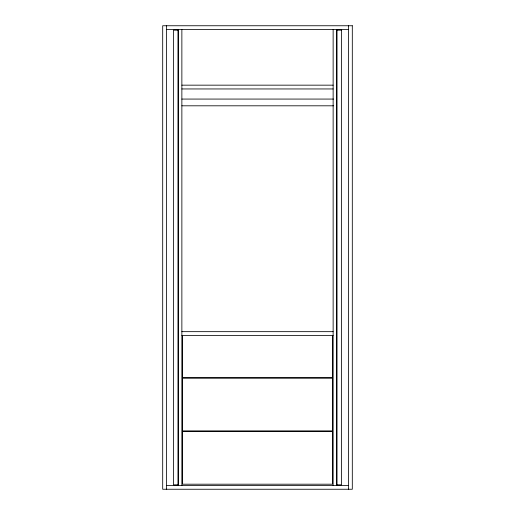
<?xml version="1.0" encoding="UTF-8"?>
<svg xmlns="http://www.w3.org/2000/svg" width="515" height="515" viewBox="0 0 515 515"><rect width="100%" height="100%" fill="white"/><g stroke="black" fill="none" stroke-linecap="round" stroke-linejoin="round"><path stroke-width="0.77" d="M166.487 29.542L348.513 29.542M181.866 85.162L333.134 85.162M181.866 88.953L333.134 88.953M181.866 99.067L333.501 99.067M181.866 105.807L333.501 105.807M181.866 331.66L333.134 331.66M181.866 335.452L333.134 335.452M166.487 485.458L348.513 485.458M348.513 25.75L348.513 489.25M336.926 29.542L336.926 485.458M333.134 29.542L333.134 485.458M332.503 335.452L332.503 377.592L182.497 377.592L182.497 335.452M181.866 29.542L181.866 485.458M178.074 29.542L178.074 485.458M166.487 25.75L166.487 489.25M352.305 25.75L162.695 25.75L162.695 489.25L352.305 489.25L352.305 25.75M178.287 30.173L173.439 30.173L173.439 484.827L178.287 484.827L178.287 30.173M341.561 30.173L336.713 30.173L336.713 484.827L341.561 484.827L341.561 30.173M332.503 378.222L182.497 378.222L182.497 430.894L332.503 430.894L332.503 378.222M332.503 431.525L182.497 431.525L182.497 484.197L332.503 484.197L332.503 431.525"/></g></svg>
